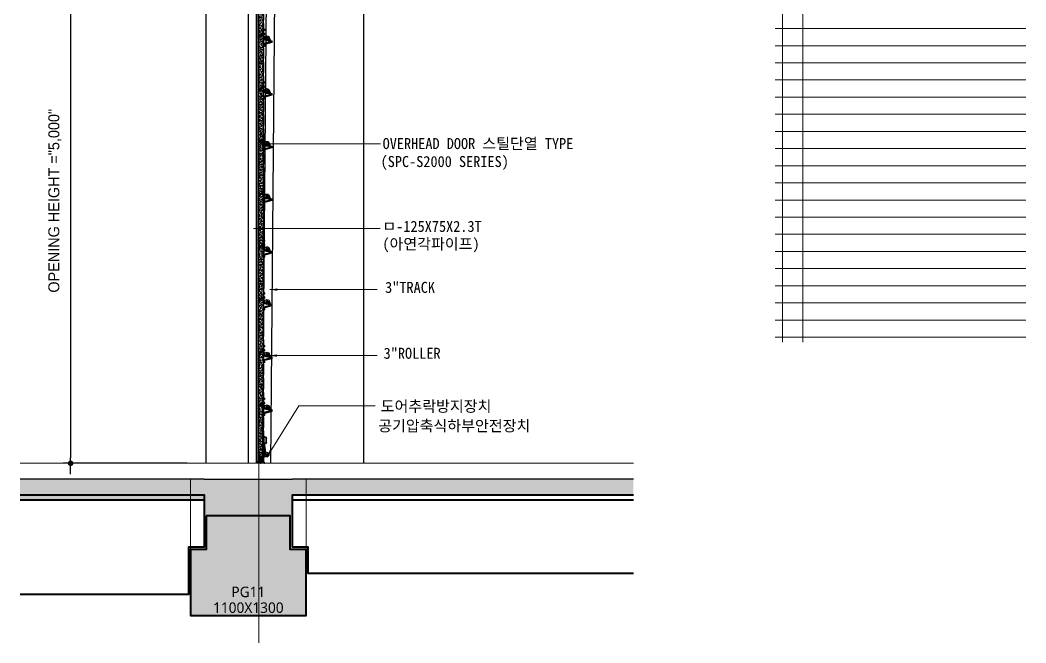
# Model space of a CAD drawing. Header units: millimetres. Extents: x 204328 to 274136, y -196910 to -178068.
# Drawn here: x 264492 to 274073, y -190538 to -184607 of the extents above; entities that cross this region are included whole.
import ezdxf
from ezdxf.enums import TextEntityAlignment as Align

# ---------------------------------------------------------------- set-up
doc = ezdxf.new("R2010")
doc.units = ezdxf.units.MM
doc.linetypes.add('CEN', pattern=[62, 60, -1, 0, -1])
doc.linetypes.add('HIDDEN', pattern=[0.375, 0.25, -0.125])
doc.layers.get('Defpoints').update_dxf_attribs({"color": 140})
for name, color, linetype, lineweight in [('A-AXIS-LINE', 1, 'CEN', 15), ('A-CONC-LIN1', 2, 'Continuous', 40), ('A-CONC-LIN2', 7, 'Continuous', 25), ('A-DIMS', 7, 'Continuous', 25), ('A-ELEV-LIN2', 7, 'Continuous', 25), ('A-MKXS-TEXT1', 3, 'Continuous', 25), ('A-XXXX-FIN2', 6, 'Continuous', 20)]:
    doc.layers.add(name, color=color, linetype=linetype, lineweight=lineweight)
for name, color, linetype in [('A-CONC-SOLD', 253, 'CEN'), ('OHD Frame', 2, 'Continuous'), ('OHD Panel', 5, 'Continuous'), ('OHD Track', 4, 'Continuous')]:
    doc.layers.add(name, color=color, linetype=linetype)
doc.layers.add('A-XXXX-NPLT', color=144, linetype='Continuous', lineweight=15, plot=False)
doc.styles.add('HY울릉도L', font='')
doc.styles.add('돋움', font='')
doc.styles.add('돋움체', font='')
doc.styles.add('맑은고딕', font='malgun.ttf')
doc.styles.get('HY울릉도L').set_extended_font_data('Dotum')
doc.styles.get('돋움').set_extended_font_data('Dotum')
doc.styles.get('돋움체').set_extended_font_data('DotumChe')
doc.dimstyles.new('CDIM', dxfattribs={"dimtxt": 3, "dimasz": 1.5, "dimexe": 2, "dimexo": 1, "dimgap": 1, "dimtad": 1, "dimdec": 0, "dimrnd": 0.5, "dimzin": 0, "dimdsep": 32, "dimlunit": 6, "dimtxsty": 'HY울릉도L', "dimblk1": '_CIDOT', "dimblk2": '_CIDOT', "dimsah": 1, "dimcen": 5.5, "dimclrd": 2, "dimclre": 2, "dimclrt": 7, "dimadec": 0, "dimazin": 0, "dimtfac": 1, "dimtdec": 0, "dimtix": 1, "dimtmove": 2, "dimatfit": 1, "dimldrblk": '_CIDOT', "dimfxl": 1, "dimtolj": 1, "dimtzin": 0, "dimlwd": -1, "dimarcsym": 0})
doc.dimstyles.new('ISO-25', dxfattribs={"dimtxt": 2.5, "dimasz": 2.5, "dimexe": 1.25, "dimexo": 0.625, "dimtad": 1, "dimdsep": 46, "dimtxsty": 'Standard', "dimcen": 2.5, "dimadec": 0, "dimazin": 0, "dimtfac": 1, "dimtmove": 0, "dimatfit": 3, "dimfxl": 1, "dimarcsym": 0})

# ---------------------------------------------------------------- blocks, each defined once
blk = doc.blocks.new('PG11')
at = {"layer": 'A-CONC-SOLD'}
h = blk.add_hatch(color=256, dxfattribs=at)
h.dxf.hatch_style = 1
h.paths.add_polyline_path([(-420, 0), (420, 0), (420, -350), (-420, -350)])
h = blk.add_hatch(color=256, dxfattribs=at)
h.dxf.hatch_style = 1
h.paths.add_polyline_path([(-400, -350), (-400, -670), (-550, -670), (-550, -1300), (550, -1300), (550, -670), (400, -670), (400, -350)])
at = {"layer": 'A-CONC-LIN1', "ltscale": 2}
blk.add_lwpolyline([(-400, -350), (-400, -670), (-550, -670), (-550, -1300), (550, -1300), (550, -670), (400, -670), (400, -350)], close=True, dxfattribs=at)
at = {"layer": 'A-CONC-LIN2'}
blk.add_line((-420, 0), (420, 0), dxfattribs=at)
at = {"layer": 'A-XXXX-NPLT'}
blk.add_lwpolyline([(550, -1300), (-550, -1300), (-550, 0), (550, 0)], close=True, dxfattribs=at)
at = {"layer": 'A-XXXX-NPLT', "style": '맑은고딕'}
for s, p in [('PG11', (0, -1075)), ('1100X1300', (0, -1225))]:
    blk.add_text(s, height=100, dxfattribs=at).set_placement(p, align=Align.MIDDLE)
blk = doc.blocks.new('A$C1B0F701D')
at = {"layer": 'OHD Panel'}
for p, q in [((0, 457.1), (0, 499.5)), ((0.5, 457.1), (0.5, 499.5)), ((2.5, 502), (9.5, 502)), ((9.5, 502), (2.5, 502)), ((2.5, 501.5), (9.5, 501.5)), ((11.5, 499.5), (11.5, 497)), ((11.5, 496), (11.5, 499.5)), ((12, 499.5), (12, 497)), ((12, 496), (12, 499.5)), ((16.5, 495), (13, 495)), ((13, 494.5), (16.5, 494.5)), ((0, 330.1), (0, 425.9)), ((1.8, 452.9), (0.3, 456)), ((0.3, 427), (1.8, 430.1)), ((0.5, 330.1), (0.5, 425.9)), ((2.2, 453.1), (0.7, 456.2)), ((0.7, 426.8), (2.2, 429.9)), ((2, 431), (2, 452)), ((2.5, 431), (2.5, 452)), ((0, 298.9), (0, 203.1)), ((1.8, 325.9), (0.3, 329)), ((0.3, 300), (1.8, 303.1)), ((0.5, 203.1), (0.5, 298.9)), ((2.2, 326.1), (0.7, 329.2)), ((0.7, 299.8), (2.2, 302.9)), ((2, 304), (2, 325)), ((2.5, 304), (2.5, 325)), ((1.8, 198.9), (0.3, 202)), ((2.2, 199.1), (0.7, 202.2)), ((2, 177), (2, 198)), ((2.5, 177), (2.5, 198)), ((0, 171.9), (0, 76.1)), ((0.3, 173), (1.8, 176.1)), ((0.5, 76.1), (0.5, 171.9)), ((0.7, 172.8), (2.2, 175.9)), ((0, 2.5), (0, 44.9)), ((1.8, 71.9), (0.3, 75)), ((0.3, 46), (1.8, 49.1)), ((0.5, 2.5), (0.5, 44.9)), ((2.2, 72.1), (0.7, 75.2)), ((0.7, 45.8), (2.2, 48.9)), ((2, 50), (2, 71)), ((2.5, 50), (2.5, 71)), ((9.5, 0.5), (2.5, 0.5)), ((11.5, 6), (11.5, 2.5)), ((12, 6), (12, 2.5)), ((13, 7.5), (16.5, 7.5)), ((16.5, 7), (13, 7)), ((9.5, 0), (2.5, 0))]:
    blk.add_line(p, q, dxfattribs=at)
for centre, radius, start, end in [((2.5, 499.5), 2.5, 90, 180), ((2.5, 499.5), 2, 90, 180), ((9.5, 499.5), 2.5, 0, 90), ((9.5, 499.5), 2, 0, 90), ((13, 496), 1.5, 180, 270), ((13, 496), 1, 180, 270), ((2.5, 457.1), 2.5, 180, 206.56505), ((2.5, 425.9), 2.5, 153.43495, 180), ((2.5, 457.1), 2, 180, 206.56505), ((2.5, 425.9), 2, 153.43495, 180), ((0, 452), 2, 0, 26.56505), ((0, 431), 2, 333.43495, 0), ((0, 452), 2.5, 0, 26.56505), ((0, 431), 2.5, 333.43495, 0), ((2.5, 330.1), 2.5, 180, 206.56505), ((2.5, 298.9), 2.5, 153.43495, 180), ((2.5, 330.1), 2, 180, 206.56505), ((2.5, 298.9), 2, 153.43495, 180), ((0, 325), 2, 0, 26.56505), ((0, 304), 2, 333.43495, 0), ((0, 325), 2.5, 0, 26.56505), ((0, 304), 2.5, 333.43495, 0), ((2.5, 203.1), 2.5, 180, 206.56505), ((2.5, 203.1), 2, 180, 206.56505), ((0, 198), 2, 0, 26.56505), ((0, 198), 2.5, 0, 26.56505), ((2.5, 171.9), 2.5, 153.43495, 180), ((2.5, 171.9), 2, 153.43495, 180), ((0, 177), 2, 333.43495, 0), ((0, 177), 2.5, 333.43495, 0), ((2.5, 76.1), 2.5, 180, 206.56505), ((2.5, 44.9), 2.5, 153.43495, 180), ((2.5, 2.5), 2.5, 180, 270), ((2.5, 76.1), 2, 180, 206.56505), ((2.5, 44.9), 2, 153.43495, 180), ((2.5, 2.5), 2, 180, 270), ((0, 71), 2, 0, 26.56505), ((0, 50), 2, 333.43495, 0), ((0, 71), 2.5, 0, 26.56505), ((0, 50), 2.5, 333.43495, 0), ((9.5, 2.5), 2.5, 270, 0), ((9.5, 2.5), 2, 270, 0), ((13, 6), 1.5, 90, 180), ((13, 6), 1, 90, 180)]:
    blk.add_arc(centre, radius, start, end, dxfattribs=at)
blk = doc.blocks.new('A$C2BEC2C56')
at = {"layer": 'OHD Panel'}
h = blk.add_hatch(color=256, dxfattribs=at)
h.dxf.hatch_style = 1
h.paths.add_polyline_path([(28, 518.5), (27, 518.5), (27, 478.5), (28, 478.5)])
h = blk.add_hatch(color=256, dxfattribs=at)
h.dxf.hatch_style = 1
h.paths.add_polyline_path([(28, 61.5), (27, 61.5), (27, 21.5), (28, 21.5)])
edge = h.paths.add_edge_path()
edge.add_arc((27.5, 21.5), 0.5, 270, 360)
for p, q in [((0, 495), (3.5, 495)), ((0, 494.5), (3.5, 494.5)), ((4.5, 496), (4.5, 500.5)), ((5, 496), (5, 500.5)), ((6, 502), (12.5, 502)), ((6, 501.5), (12.5, 501.5)), ((13.5, 502.9), (15.2, 518.8)), ((14, 502.8), (15.6, 518.7)), ((17.6, 521), (26, 521)), ((17.6, 520.5), (26, 520.5)), ((27, 518.5), (27, 478.5)), ((28, 518.5), (27, 518.5)), ((28, 518.5), (28, 419.6)), ((28, 478.5), (28, 518.5)), ((28.5, 518.5), (28.5, 419.6)), ((26, 414.5), (26, 393.5)), ((27.8, 418.7), (26.3, 415.6)), ((26.3, 392.4), (27.8, 389.3)), ((26.5, 414.5), (26.5, 393.5)), ((28.2, 418.5), (26.7, 415.4)), ((26.7, 392.6), (28.2, 389.5)), ((27, 478.5), (28, 478.5)), ((28, 388.4), (28, 285.6)), ((28.5, 388.4), (28.5, 285.6)), ((26, 280.5), (26, 259.5)), ((27.8, 284.7), (26.3, 281.6)), ((26.3, 258.4), (27.8, 255.3)), ((26.5, 280.5), (26.5, 259.5)), ((28.2, 284.5), (26.7, 281.4)), ((26.7, 258.6), (28.2, 255.5)), ((28, 254.4), (28, 151.6)), ((28.5, 254.4), (28.5, 151.6)), ((26, 146.5), (26, 125.5)), ((27.8, 150.7), (26.3, 147.6)), ((26.3, 124.4), (27.8, 121.3)), ((26.5, 146.5), (26.5, 125.5)), ((28.2, 150.5), (26.7, 147.4)), ((26.7, 124.6), (28.2, 121.5)), ((28, 120.4), (28, 21.5)), ((28.5, 120.4), (28.5, 21.5)), ((3.5, 7.5), (0, 7.5)), ((3.5, 7), (0, 7)), ((4.5, 2.5), (4.5, 6)), ((5, 2.5), (5, 6)), ((9.3, 0.5), (7, 0.5)), ((9.3, 0), (7, 0)), ((12.9, 17.3), (11.3, 2.3)), ((13.4, 17.2), (11.8, 2.2)), ((26, 19.5), (15.4, 19.5)), ((26, 19), (15.4, 19)), ((27, 61.5), (27, 21.5)), ((28, 61.5), (27, 61.5)), ((27, 21.5), (28, 21.5)), ((28, 21.5), (28, 61.5))]:
    blk.add_line(p, q, dxfattribs=at)
for centre, radius, start, end in [((3.5, 496), 1, 270, 0), ((3.5, 496), 1.5, 270, 0), ((6, 500.5), 1.5, 90, 180), ((6, 500.5), 1, 90, 180), ((12.5, 503), 1, 270, 353.99099), ((12.5, 503), 1.5, 270, 353.99099), ((17.6, 518.5), 2.5, 90, 173.99099), ((17.6, 518.5), 2, 90, 173.99099), ((26, 518.5), 2.5, 0, 90), ((26, 518.5), 2, 0, 90), ((28.5, 414.5), 2.5, 153.43495, 180), ((28.5, 393.5), 2.5, 180, 206.56505), ((28.5, 414.5), 2, 153.43495, 180), ((28.5, 393.5), 2, 180, 206.56505), ((26, 419.6), 2, 333.43495, 0), ((26, 388.4), 2, 0, 26.56505), ((26, 419.6), 2.5, 333.43495, 0), ((26, 388.4), 2.5, 0, 26.56505), ((28.5, 280.5), 2.5, 153.43495, 180), ((28.5, 259.5), 2.5, 180, 206.56505), ((28.5, 280.5), 2, 153.43495, 180), ((28.5, 259.5), 2, 180, 206.56505), ((26, 285.6), 2, 333.43495, 0), ((26, 254.4), 2, 0, 26.56505), ((26, 285.6), 2.5, 333.43495, 0), ((26, 254.4), 2.5, 0, 26.56505), ((28.5, 146.5), 2.5, 153.43495, 180), ((28.5, 125.5), 2.5, 180, 206.56505), ((28.5, 146.5), 2, 153.43495, 180), ((28.5, 125.5), 2, 180, 206.56505), ((26, 151.6), 2, 333.43495, 0), ((26, 120.4), 2, 0, 26.56505), ((26, 151.6), 2.5, 333.43495, 0), ((26, 120.4), 2.5, 0, 26.56505), ((3.5, 6), 1.5, 0, 90), ((3.5, 6), 1, 0, 90), ((7, 2.5), 2.5, 180, 270), ((7, 2.5), 2, 180, 270), ((9.3, 2.5), 2, 270, 353.99099), ((9.3, 2.5), 2.5, 270, 353.99099), ((15.4, 17), 2.5, 90, 173.99099), ((15.4, 17), 2, 90, 173.99099), ((26, 21.5), 2.5, 270, 0), ((26, 21.5), 2, 270, 0)]:
    blk.add_arc(centre, radius, start, end, dxfattribs=at)
blk = doc.blocks.new('판넬')
h = blk.add_hatch()
h.set_pattern_fill('AR-SAND', color=253, scale=10)
h.set_pattern_definition([(37.5, (2363798.083, -60900.762), (-0.629934, 19.268238), [0, -15.2, 0, -17, 0, -16.25]), (7.5, (2363798.083, -60900.762), (17.697767, 28.22146), [0, -8.2, 0, -13.7, 0, -5.25]), (327.5, (2363785.783, -60900.762), (31.141419, 0.05659), [0, -5, 0, -18, 0, -23.5]), (317.5, (2363785.783, -60900.762), (30.061266, 8.776756), [0, -2.5, 0, -11.8, 0, -13.5])])
edge = h.paths.add_edge_path()
edge.add_line((2376458.6, -61510.6), (2376458.6, -61510.1))
edge.add_line((2376458.6, -61510.1), (2376462.1, -61510.1))
edge.add_arc((2376462.1, -61511.6), 1.5, 0, 90, ccw=False)
edge.add_line((2376463.6, -61511.6), (2376463.6, -61515.1))
edge.add_arc((2376465.6, -61515.1), 2, 180, 270)
edge.add_line((2376465.6, -61517.1), (2376467.9, -61517.1))
edge.add_arc((2376467.9, -61515.1), 2, 270, 353.99099)
edge.add_line((2376469.9, -61515.4), (2376471.5, -61500.4))
edge.add_arc((2376474, -61500.6), 2.5, 90, 173.99099, ccw=False)
edge.add_line((2376474, -61498.1), (2376484.6, -61498.1))
edge.add_arc((2376484.6, -61496.1), 2, 270, 360)
edge.add_line((2376486.6, -61496.1), (2376486.6, -61397.2))
edge.add_arc((2376484.6, -61397.2), 2, 0, 26.56505)
edge.add_line((2376486.4, -61396.3), (2376484.8, -61393.3))
edge.add_arc((2376487.1, -61392.2), 2.5, 180, 206.56505, ccw=False)
edge.add_line((2376484.6, -61392.2), (2376484.6, -61371.1))
edge.add_arc((2376487.1, -61371.1), 2.5, 153.43495, 180, ccw=False)
edge.add_line((2376484.8, -61370), (2376486.4, -61367))
edge.add_arc((2376484.6, -61366.1), 2, 333.43495, 360)
edge.add_line((2376486.6, -61366.1), (2376486.6, -61263.2))
edge.add_arc((2376484.6, -61263.2), 2, 0, 26.56505)
edge.add_line((2376486.4, -61262.3), (2376484.8, -61259.3))
edge.add_arc((2376487.1, -61258.2), 2.5, 180, 206.56505, ccw=False)
edge.add_line((2376484.6, -61258.2), (2376484.6, -61237.1))
edge.add_arc((2376487.1, -61237.1), 2.5, 153.43495, 180, ccw=False)
edge.add_line((2376484.8, -61236), (2376486.4, -61233))
edge.add_arc((2376484.6, -61232.1), 2, 333.43495, 360)
edge.add_line((2376486.6, -61232.1), (2376486.6, -61129.2))
edge.add_arc((2376484.6, -61129.2), 2, 0, 26.56505)
edge.add_line((2376486.4, -61128.3), (2376484.8, -61125.3))
edge.add_arc((2376487.1, -61124.2), 2.5, 180, 206.56505, ccw=False)
edge.add_line((2376484.6, -61124.2), (2376484.6, -61103.1))
edge.add_arc((2376487.1, -61103.1), 2.5, 153.43495, 180, ccw=False)
edge.add_line((2376484.8, -61102), (2376486.4, -61099))
edge.add_arc((2376484.6, -61098.1), 2, 333.43495, 360)
edge.add_line((2376486.6, -61098.1), (2376486.6, -60999.1))
edge.add_arc((2376484.6, -60999.1), 2, 0, 90)
edge.add_line((2376484.6, -60997.1), (2376476.2, -60997.1))
edge.add_arc((2376476.2, -60999.1), 2, 90, 173.99099)
edge.add_line((2376474.2, -60998.9), (2376472.6, -61014.8))
edge.add_arc((2376471.1, -61014.6), 1.5, 270, 353.99099, ccw=False)
edge.add_line((2376471.1, -61016.1), (2376464.6, -61016.1))
edge.add_arc((2376464.6, -61017.1), 1, 90, 180)
edge.add_line((2376463.6, -61017.1), (2376463.6, -61021.6))
edge.add_arc((2376462.1, -61021.6), 1.5, -90, 0, ccw=False)
edge.add_line((2376462.1, -61023.1), (2376458.6, -61023.1))
edge.add_line((2376458.6, -61023.1), (2376458.6, -61022.6))
edge.add_line((2376458.6, -61022.6), (2376453.6, -61022.6))
edge.add_line((2376453.6, -61022.6), (2376453.6, -61023.1))
edge.add_line((2376453.6, -61023.1), (2376450.1, -61023.1))
edge.add_arc((2376450.1, -61021.6), 1.5, 180, 270, ccw=False)
edge.add_line((2376448.6, -61021.6), (2376448.6, -61018.1))
edge.add_arc((2376446.6, -61018.1), 2, 0, 90)
edge.add_line((2376446.6, -61016.1), (2376439.6, -61016.1))
edge.add_arc((2376439.6, -61018.1), 2, 90, 180)
edge.add_line((2376437.6, -61018.1), (2376437.6, -61060.6))
edge.add_arc((2376439.6, -61060.6), 2, 180, 206.56505)
edge.add_line((2376437.8, -61061.5), (2376439.3, -61064.5))
edge.add_arc((2376437.1, -61065.6), 2.5, 0, 26.56505, ccw=False)
edge.add_line((2376439.6, -61065.6), (2376439.6, -61086.7))
edge.add_arc((2376437.1, -61086.7), 2.5, -26.56505, 0, ccw=False)
edge.add_line((2376439.3, -61087.8), (2376437.8, -61090.8))
edge.add_arc((2376439.6, -61091.7), 2, 153.43495, 180)
edge.add_line((2376437.6, -61091.7), (2376437.6, -61187.6))
edge.add_arc((2376439.6, -61187.6), 2, 180, 206.56505)
edge.add_line((2376437.8, -61188.5), (2376439.3, -61191.5))
edge.add_arc((2376437.1, -61192.6), 2.5, 0, 26.56505, ccw=False)
edge.add_line((2376439.6, -61192.6), (2376439.6, -61213.7))
edge.add_arc((2376437.1, -61213.7), 2.5, -26.56505, 0, ccw=False)
edge.add_line((2376439.3, -61214.8), (2376437.8, -61217.8))
edge.add_arc((2376439.6, -61218.7), 2, 153.43495, 180)
edge.add_line((2376437.6, -61218.7), (2376437.6, -61314.6))
edge.add_arc((2376439.6, -61314.6), 2, 180, 206.56505)
edge.add_line((2376437.8, -61315.5), (2376439.3, -61318.5))
edge.add_arc((2376437.1, -61319.6), 2.5, 0, 26.56505, ccw=False)
edge.add_line((2376439.6, -61319.6), (2376439.6, -61340.7))
edge.add_arc((2376437.1, -61340.7), 2.5, -26.56505, 0, ccw=False)
edge.add_line((2376439.3, -61341.8), (2376437.8, -61344.8))
edge.add_arc((2376439.6, -61345.7), 2, 153.43495, 180)
edge.add_line((2376437.6, -61345.7), (2376437.6, -61441.6))
edge.add_arc((2376439.6, -61441.6), 2, 180, 206.56505)
edge.add_line((2376437.8, -61442.5), (2376439.3, -61445.5))
edge.add_arc((2376437.1, -61446.6), 2.5, 0, 26.56505, ccw=False)
edge.add_line((2376439.6, -61446.6), (2376439.6, -61467.7))
edge.add_arc((2376437.1, -61467.7), 2.5, -26.56505, 0, ccw=False)
edge.add_line((2376439.3, -61468.8), (2376437.8, -61471.8))
edge.add_arc((2376439.6, -61472.7), 2, 153.43495, 180)
edge.add_line((2376437.6, -61472.7), (2376437.6, -61515.1))
edge.add_arc((2376439.6, -61515.1), 2, 180, 270)
edge.add_line((2376439.6, -61517.1), (2376446.6, -61517.1))
edge.add_arc((2376446.6, -61515.1), 2, 270, 360)
edge.add_line((2376448.6, -61515.1), (2376448.6, -61511.6))
edge.add_arc((2376450.1, -61511.6), 1.5, 90, 180, ccw=False)
edge.add_line((2376450.1, -61510.1), (2376453.6, -61510.1))
edge.add_line((2376453.6, -61510.1), (2376453.6, -61510.6))
edge.add_line((2376453.6, -61510.6), (2376458.6, -61510.6))
edge = h.paths.add_edge_path(flags=17)
edge.add_line((2376448.6, -61018.1), (2376448.6, -61020.6))
h = blk.add_hatch(color=8)
h.dxf.hatch_style = 1
h.paths.add_polyline_path([(2376463.1, -61021.6), (2376463.1, -61015.6, 0.137451), (2376449.1, -61015.6), (2376449.1, -61021.6, 0.414214), (2376450.1, -61022.6), (2376462.1, -61022.6, 0.414214)])
h.paths.add_polyline_path([(2376456.5, -61021.1), (2376456.5, -61019.1), (2376461.5, -61019.1), (2376461.5, -61021.1)], flags=16)
h.paths.add_polyline_path([(2376455.5, -61021.1), (2376450.5, -61021.1), (2376450.5, -61019.1), (2376455.5, -61019.1)], flags=16)
h.paths.add_polyline_path([(2376450.5, -61018.1), (2376450.5, -61016.8, -0.053895), (2376456.1, -61016.1, -0.052042), (2376461.5, -61016.8), (2376461.5, -61018.1)], flags=16)
h = blk.add_hatch(color=8)
h.dxf.hatch_style = 1
h.paths.add_polyline_path([(2376463.1, -61517.7), (2376463.1, -61511.6, 0.414214), (2376462.1, -61510.6), (2376450.1, -61510.6, 0.414214), (2376449.1, -61511.6), (2376449.1, -61517.7, 0.137451)])
h.paths.add_polyline_path([(2376456.1, -61517.1, -0.053895), (2376450.5, -61516.5), (2376450.5, -61515.1), (2376461.5, -61515.1), (2376461.5, -61516.5, -0.052042)], flags=16)
h.paths.add_polyline_path([(2376456.5, -61514.1), (2376456.5, -61512.1), (2376461.5, -61512.1), (2376461.5, -61514.1)], flags=16)
h.paths.add_polyline_path([(2376455.5, -61514.1), (2376450.5, -61514.1), (2376450.5, -61512.1), (2376455.5, -61512.1)], flags=16)
for p, q in [((2376449.1, -61021.6), (2376449.1, -61015.6)), ((2376462.1, -61022.6), (2376450.1, -61022.6)), ((2376450.5, -61018.1), (2376450.5, -61016.8)), ((2376461.5, -61018.1), (2376450.5, -61018.1)), ((2376455.5, -61019.1), (2376450.5, -61019.1)), ((2376450.5, -61021.1), (2376450.5, -61019.1)), ((2376455.5, -61021.1), (2376450.5, -61021.1)), ((2376455.5, -61019.1), (2376455.5, -61021.1)), ((2376461.5, -61019.1), (2376456.5, -61019.1)), ((2376456.5, -61019.1), (2376456.5, -61021.1)), ((2376461.5, -61021.1), (2376456.5, -61021.1)), ((2376461.5, -61016.8), (2376461.5, -61018.1)), ((2376461.5, -61019.1), (2376461.5, -61021.1)), ((2376449.1, -61511.6), (2376449.1, -61517.7)), ((2376462.1, -61510.6), (2376450.1, -61510.6)), ((2376455.5, -61512.1), (2376450.5, -61512.1)), ((2376450.5, -61512.1), (2376450.5, -61514.1)), ((2376455.5, -61514.1), (2376450.5, -61514.1)), ((2376450.5, -61515.1), (2376450.5, -61516.5)), ((2376461.5, -61515.1), (2376450.5, -61515.1)), ((2376455.5, -61514.1), (2376455.5, -61512.1)), ((2376461.5, -61512.1), (2376456.5, -61512.1)), ((2376456.5, -61514.1), (2376456.5, -61512.1)), ((2376461.5, -61514.1), (2376456.5, -61514.1)), ((2376461.5, -61514.1), (2376461.5, -61512.1)), ((2376461.5, -61516.5), (2376461.5, -61515.1))]:
    blk.add_line(p, q)
at = {"color": 4}
for p, q in [((2376449.1, -61018.1), (2376449.1, -61018.6)), ((2376449.1, -61515.1), (2376449.1, -61514.6))]:
    blk.add_line(p, q, dxfattribs=at)
at = {"color": 0}
for p, q in [((2376463.1, -61021.6), (2376463.1, -61015.6)), ((2376463.1, -61511.6), (2376463.1, -61517.7))]:
    blk.add_line(p, q, dxfattribs=at)
for centre, radius, start, end in [((2376456.1, -61040.6), 25.9, 74.34732, 105.65268), ((2376450.1, -61021.6), 1, 180, 270), ((2376456.4, -61042.4), 26.2, 90.77945, 103.11937), ((2376455.7, -61042.4), 26.2, 77.31038, 89.22667), ((2376462.1, -61021.6), 1, 270, 0), ((2376450.1, -61511.6), 1, 90, 180), ((2376456.1, -61492.7), 25.9, 254.34732, 285.65268), ((2376456.4, -61490.9), 26.2, 256.88063, 269.22055), ((2376455.7, -61490.9), 26.2, 270.77333, 282.68962), ((2376462.1, -61511.6), 1, 0, 90)]:
    blk.add_arc(centre, radius, start, end)
at = {"color": 6}
for name, p in [('A$C1B0F701D', (2376437.1, -61517.6)), ('A$C2BEC2C56', (2376458.6, -61517.6))]:
    blk.add_blockref(name, p, dxfattribs=at)
blk = doc.blocks.new('사이드힌지 단면01')
for p, q in [((0, 175), (0, 79.5)), ((0, 175), (2, 175)), ((2, 175), (2, 127.2)), ((2, 171.5), (2, 170.5)), ((3.2, 171.5), (2, 171.5)), ((2, 154.5), (2, 153.5)), ((2.5, 153.5), (2, 153.5)), ((2, 122.5), (2, 81)), ((2, 100), (2, 99)), ((3.2, 100), (2, 100)), ((3.2, 153.5), (2.2, 153.5)), ((10, 169.5), (4, 169.5)), ((4, 169.5), (4, 155.5)), ((10, 162.5), (4, 162.5)), ((10, 155.5), (4, 155.5)), ((10, 98), (4, 98)), ((4, 98), (4, 84)), ((11, 168.5), (11, 156.5)), ((11, 97), (11, 85)), ((0, 79.5), (3, 78.6)), ((0, 22.5), (3, 23.4)), ((0, 22.5), (0, 0)), ((0, 0), (2, 0)), ((2, 83), (2, 82)), ((2.5, 82), (2, 82)), ((2, 81), (80, 59.5)), ((80, 42.5), (2, 21)), ((2, 21), (2, 0)), ((2, 19.5), (2, 18.5)), ((3.2, 19.5), (2, 19.5)), ((2.2, 3.5), (2, 2.5)), ((2.2, 3.5), (2, 2.5)), ((2, 2.5), (2, 1.5)), ((2.5, 1.5), (2, 1.5)), ((3.2, 82), (2.2, 82)), ((3.2, 1.5), (2.2, 1.5)), ((4.3, 71), (3, 78.6)), ((4.3, 31), (3, 23.4)), ((10, 91), (4, 91)), ((10, 84), (4, 84)), ((10, 17.5), (4, 17.5)), ((4, 17.5), (4, 3.5)), ((10, 10.5), (4, 10.5)), ((10, 3.5), (4, 3.5)), ((4.3, 71), (71, 52.6)), ((71, 49.4), (4.3, 31)), ((11, 16.5), (11, 4.5)), ((29.3, 82.3), (28.2, 82.3)), ((28.2, 82.3), (28.2, 80.3)), ((29.3, 80.3), (28.2, 80.3)), ((32.3, 72.7), (41, 70.3)), ((33.1, 75.5), (65.9, 66.5)), ((38, 76.3), (41, 74.9)), ((38.8, 62.5), (41.8, 73.2)), ((38.8, 62.5), (62.9, 55.9)), ((40.1, 82.3), (41.2, 82.3)), ((40.1, 80.3), (41.2, 80.3)), ((41.4, 68.1), (40.9, 66.1)), ((40.9, 66.1), (57.2, 61.6)), ((41.2, 82.3), (41.2, 80.3)), ((41.4, 68.1), (57.8, 63.6)), ((43.1, 74.1), (42.8, 72.9)), ((42.8, 72.9), (43.7, 72.6)), ((43.8, 72.8), (43.7, 72.6)), ((43.8, 72.8), (44.7, 72.3)), ((44.7, 72.6), (44.7, 72.3)), ((44.7, 72.6), (45.6, 72.1)), ((44.7, 72.6), (45.6, 72.1)), ((46.8, 80.1), (45.2, 74.3)), ((45.2, 74.3), (58.7, 70.6)), ((48, 80.8), (59.6, 77.6)), ((49.6, 80.3), (49.9, 80.5)), ((49.7, 81.1), (50.1, 81.3)), ((58.2, 78.2), (49.7, 81.1)), ((49.9, 80.6), (49.7, 81)), ((58.5, 79.1), (49.9, 81.9)), ((50.2, 81.5), (49.9, 81.9)), ((50, 82), (50.4, 82.2)), ((50.2, 82.9), (50.6, 83.1)), ((58.7, 80), (50.2, 82.8)), ((50.4, 82.3), (50.2, 82.7)), ((58.8, 80.9), (50.7, 83.1)), ((53.6, 78.2), (52, 72.4)), ((55.4, 69.7), (56.2, 69.2)), ((55.4, 69.7), (56.2, 69.2)), ((56.3, 69.4), (56.2, 69.2)), ((56.3, 69.4), (57.2, 68.9)), ((56.3, 69.4), (57.2, 68.9)), ((57.3, 69.1), (57.2, 68.9)), ((57.8, 63.6), (57.2, 61.6)), ((57.3, 69.1), (58.2, 68.6)), ((57.3, 69.1), (58.2, 68.6)), ((57.9, 78), (58.2, 78.2)), ((58, 78.8), (58.4, 79.1)), ((58.2, 78.3), (58, 78.7)), ((58.5, 79.2), (58.2, 79.6)), ((58.2, 68.9), (58.2, 68.6)), ((58.2, 68.9), (59.1, 68.4)), ((58.2, 68.9), (59.1, 68.4)), ((58.3, 79.7), (58.7, 79.9)), ((58.5, 80.6), (58.8, 80.7)), ((58.7, 80.1), (58.5, 80.5)), ((60.3, 76.3), (58.7, 70.6)), ((59.1, 68.4), (60.1, 68.1)), ((60.4, 69.3), (60.1, 68.2)), ((60.2, 68.6), (60.1, 68.2)), ((62.9, 55.9), (66.5, 69)), ((71, 52.6), (71, 49.4)), ((80, 59.5), (80, 42.5))]:
    blk.add_line(p, q)
at = {"color": 5, "linetype": 'HIDDEN'}
for p, q in [((0, 166), (2, 166)), ((0, 159), (2, 159)), ((0, 129), (2, 129)), ((0, 116), (2, 116)), ((2, 96), (0, 96)), ((2, 86), (0, 86)), ((0, 15), (2, 15)), ((0, 5), (2, 5)), ((3, 78.6), (78, 58)), ((78, 44), (3, 23.4)), ((14.2, 76.4), (12.4, 78.1)), ((14.2, 76.4), (75.6, 59.5)), ((54, 64.8), (45.4, 67.6)), ((45.7, 67.2), (45.4, 67.6)), ((45.5, 67.7), (45.9, 67.9)), ((45.5, 66.9), (45.6, 67)), ((45.7, 68.6), (46.1, 68.8)), ((54.2, 65.7), (45.7, 68.5)), ((45.9, 68), (45.7, 68.4)), ((45.9, 69.4), (46.3, 69.7)), ((54.5, 66.6), (45.9, 69.4)), ((46.1, 68.9), (45.9, 69.3)), ((54.7, 67.4), (46.1, 70.3)), ((46.2, 70.3), (46.6, 70.5)), ((46.4, 69.8), (46.2, 70.2)), ((46.4, 71.2), (46.8, 71.4)), ((54.9, 68.3), (46.4, 71.1)), ((46.6, 70.7), (46.4, 71.1)), ((46.9, 71.5), (46.7, 71.8)), ((55.2, 69.2), (50.3, 70.8)), ((53.7, 65.4), (54.2, 65.6)), ((54, 64.9), (53.7, 65.4)), ((53.8, 64.7), (53.9, 64.8)), ((54, 66.3), (54.4, 66.5)), ((54.2, 65.8), (54, 66.2)), ((54.5, 66.6), (54.2, 67)), ((54.3, 67.2), (54.7, 67.4)), ((54.5, 68), (54.9, 68.3)), ((54.7, 67.5), (54.5, 67.9)), ((54.7, 68.9), (55.1, 69.1)), ((54.9, 68.4), (54.7, 68.8)), ((55.2, 69.3), (55, 69.5)), ((75.6, 59.5), (78, 60.1)), ((78, 58), (78, 44))]:
    blk.add_line(p, q, dxfattribs=at)
at = {"color": 0}
for p, q in [((45.7, 72.3), (45.6, 72.1)), ((45.7, 72.3), (46.6, 71.8)), ((45.7, 72.3), (46.6, 71.8)), ((46.7, 72.1), (46.6, 71.8)), ((46.7, 72.1), (47.6, 71.6)), ((46.7, 72.1), (47.6, 71.6)), ((47.6, 71.8), (47.6, 71.6)), ((47.6, 71.8), (48.5, 71.3)), ((47.6, 71.8), (48.5, 71.3)), ((48.6, 71.5), (48.5, 71.3)), ((48.6, 71.5), (49.5, 71)), ((48.6, 71.5), (49.5, 71)), ((49.6, 71.3), (49.5, 71)), ((49.6, 71.3), (50.5, 70.8)), ((49.6, 71.3), (50.5, 70.8)), ((50.5, 71), (50.5, 70.8)), ((50.5, 71), (51.4, 70.5)), ((50.5, 71), (51.4, 70.5)), ((51.5, 70.7), (51.4, 70.5)), ((51.5, 70.7), (52.4, 70.2)), ((51.5, 70.7), (52.4, 70.2)), ((52.5, 70.5), (52.4, 70.2)), ((52.5, 70.5), (53.4, 70)), ((52.5, 70.5), (53.4, 70)), ((53.4, 70.2), (53.4, 70)), ((53.4, 70.2), (54.3, 69.7)), ((53.4, 70.2), (54.3, 69.7)), ((54.4, 69.9), (54.3, 69.7)), ((54.4, 69.9), (55.3, 69.4)), ((54.4, 69.9), (55.3, 69.4)), ((55.4, 69.7), (55.3, 69.4))]:
    blk.add_line(p, q, dxfattribs=at)
for centre, radius in [((6.5, 122.5), 4.5), ((34.7, 81.3), 23.2), ((34.7, 81.3), 5.5)]:
    blk.add_circle(centre, radius)
for centre, radius, start, end in [((6.5, 122.5), 6.5, 226.18694, 180), ((-8, 166), 12.5, 343.7398, 26.10388), ((-8, 159), 12.5, 333.89612, 16.2602), ((-8, 94.5), 12.5, 343.7398, 26.10388), ((10, 168.5), 1, 0, 90), ((10, 163.5), 1, 270, 0), ((10, 161.5), 1, 0, 90), ((10, 156.5), 1, 270, 0), ((10, 97), 1, 0, 90), ((-8, 87.5), 12.5, 333.89612, 16.2602), ((-8, 14), 12.5, 343.7398, 26.10388), ((-8, 7), 12.5, 333.89612, 16.2602), ((10, 92), 1, 270, 0), ((10, 90), 1, 0, 90), ((10, 85), 1, 270, 0), ((10, 16.5), 1, 0, 90), ((10, 11.5), 1, 270, 0), ((10, 9.5), 1, 0, 90), ((10, 4.5), 1, 270, 0), ((34.7, 81.3), 9, 314.58961, 254.58961), ((34.7, 81.3), 6, 303.72373, 254.58961), ((53.6, 80.3), 19.1, 228.10857, 281.07065), ((45.4, 61.8), 12.5, 58.3294, 100.69349), ((47.8, 79.8), 1, 74.58961, 164.58961), ((49.8, 81), 0.0908, 119.58961, 209.58961), ((50, 81.9), 0.0908, 119.58961, 209.58961), ((49.8, 80.6), 0.0908, 299.58961, 29.58961), ((50.1, 81.4), 0.0908, 299.58961, 29.58961), ((50.2, 82.8), 0.0908, 119.58961, 209.58961), ((50.3, 82.3), 0.0908, 299.58961, 29.58961), ((50.7, 83), 0.0908, 74.58961, 119.58961), ((52.1, 59.9), 12.5, 48.48573, 90.84981), ((52.6, 78.5), 1, 344.58961, 74.58961), ((54.5, 77.9), 1, 74.58961, 164.58961), ((58.1, 78.7), 0.0908, 119.58961, 209.58961), ((58.3, 79.6), 0.0908, 119.58961, 209.58961), ((58.1, 78.3), 0.0908, 299.58961, 29.58961), ((58.4, 79.1), 0.0908, 299.58961, 29.58961), ((58.6, 80.5), 0.0908, 119.58961, 209.58961), ((58.6, 80), 0.0908, 299.58961, 29.58961), ((58.8, 80.8), 0.0908, 299.58961, 74.58961), ((60.9, 79.5), 11.2, 260.99267, 297.97381), ((59.3, 76.6), 1, 344.58961, 74.58961), ((66.1, 69.1), 0.478, 341.85565, 77.32357)]:
    blk.add_arc(centre, radius, start, end)
at = {"color": 5, "linetype": 'HIDDEN'}
for centre, start, end in [((45.5, 67.6), 119.58961, 209.58961), ((45.6, 67.1), 299.58961, 29.58961), ((45.7, 68.5), 119.58961, 209.58961), ((46, 69.4), 119.58961, 209.58961), ((45.8, 68), 299.58961, 29.58961), ((46.2, 70.2), 119.58961, 209.58961), ((46.1, 68.9), 299.58961, 29.58961), ((46.3, 69.7), 299.58961, 29.58961), ((46.5, 71.1), 119.58961, 209.58961), ((46.5, 70.6), 299.58961, 29.58961), ((46.8, 71.5), 299.58961, 29.58961), ((53.9, 64.8), 299.58961, 29.58961), ((54.1, 66.2), 119.58961, 209.58961), ((54.3, 67.1), 119.58961, 209.58961), ((54.1, 65.7), 299.58961, 29.58961), ((54.4, 66.6), 299.58961, 29.58961), ((54.5, 67.9), 119.58961, 209.58961), ((54.8, 68.8), 119.58961, 209.58961), ((54.6, 67.5), 299.58961, 29.58961), ((54.9, 68.3), 299.58961, 29.58961), ((55.1, 69.2), 299.58961, 29.58961)]:
    blk.add_arc(centre, 0.0908, start, end, dxfattribs=at)
blk = doc.blocks.new('OHD1')
h = blk.add_hatch()
h.set_pattern_fill('ANSI31', color=8, scale=5.005745, style=0)
h.set_pattern_definition([(45, (-1482.42606, -183770.26213), (-0.4424495407, 0.4424495407), [])])
h.paths.add_polyline_path([(224413.9, -130337.6), (224391.2, -130337.6), (224391.2, -130334.3), (224398.9, -130334.3), (224398.9, -130332.6), (224376.7, -130332.6), (224376.7, -130334.3), (224384.4, -130334.3), (224384.4, -130337.6), (224361.7, -130337.6), (224361.7, -130359, -0.136132), (224350.2, -130378.4, 0.691279), (224351.9, -130379.4, 0.130619), (224363.4, -130359), (224375.3, -130359, 1), (224400.3, -130359), (224412.2, -130359, 0.130619), (224423.7, -130379.4, 0.691279), (224425.4, -130378.4, -0.136132), (224413.9, -130359)])
h.paths.add_polyline_path([(224363.4, -130357.3), (224363.4, -130339.3), (224386.9, -130339.3), (224386.9, -130346.6, 0.355185), (224375.4, -130357.3)], flags=16)
h.paths.add_polyline_path([(224398.6, -130359, -1), (224377, -130359, -1)], flags=16)
h.paths.add_polyline_path([(224388.6, -130346.5), (224388.6, -130339.3), (224412.2, -130339.3), (224412.2, -130357.3), (224400.2, -130357.3, 0.356485)], flags=16)
h.paths.add_polyline_path([(224386.1, -130337.6), (224386.1, -130334.3), (224389.5, -130334.3), (224389.5, -130337.6)], flags=17)
h.paths.add_polyline_path([(224388.6, -130371.5, -0.033851), (224386.9, -130371.5), (224386.9, -130379, 1), (224388.6, -130379)])
at = {"color": 4, "linetype": 'Continuous'}
for p, q in [((224412.9, -130124.8), (224414, -130124.8)), ((224412.9, -130130.5), (224414, -130130.5)), ((224412.9, -130191.1), (224414, -130191.1)), ((224412.9, -130196.8), (224414, -130196.8)), ((224416.3, -130124.1), (224414, -130124.1)), ((224414, -130197.4), (224414, -130124.1)), ((224439.2, -130133.9), (224414, -130133.9)), ((224439.2, -130187.7), (224414, -130187.7)), ((224416.3, -130197.4), (224414, -130197.4)), ((224416.3, -130133.9), (224416.3, -130124.1)), ((224416.3, -130197.4), (224416.3, -130187.7)), ((224418, -130200.2), (224416.3, -130196.8)), ((224416.6, -130133.9), (224416.6, -130125.3)), ((224419.9, -130125.3), (224416.6, -130125.3)), ((224419.9, -130133.9), (224419.9, -130125.3)), ((224422.9, -130127.6), (224419.9, -130127.6)), ((224422.9, -130129.8), (224419.9, -130129.8)), ((224422.9, -130133.9), (224422.9, -130125.3)), ((224422.9, -130125.3), (224428, -130125.3)), ((224424.3, -130200.2), (224426, -130196.8)), ((224426, -130187.7), (224426, -130196.8)), ((224428, -130133.9), (224428, -130125.3)), ((224428.1, -130127.6), (224428, -130127.6)), ((224428.1, -130129.8), (224428, -130129.8)), ((224439.2, -130189.4), (224439.2, -130132.2)), ((224439.8, -130132.2), (224439.2, -130132.2)), ((224439.8, -130189.4), (224439.2, -130189.4)), ((224442.8, -130140.2), (224442.8, -130144.8)), ((224443.1, -130141.3), (224442.8, -130141.3)), ((224443.1, -130143.6), (224442.8, -130143.6)), ((224442.8, -130181.4), (224442.8, -130176.9)), ((224443.1, -130178.1), (224442.8, -130178.1)), ((224443.1, -130180.4), (224442.8, -130180.4)), ((224418, -130200.2), (224418, -130207.7)), ((224424.3, -130200.2), (224424.3, -130207.7))]:
    blk.add_line(p, q, dxfattribs=at)
for p, q in [((224412.9, -130166.9), (224414.9, -130166.9)), ((224412.8, -130281.4), (224426.8, -130281.4)), ((224361.7, -130337.6), (224384.4, -130337.6)), ((224361.7, -130337.6), (224361.7, -130359)), ((224363.4, -130339.3), (224386.9, -130339.3)), ((224363.4, -130339.3), (224363.4, -130357.3)), ((224375.4, -130357.3), (224363.4, -130357.3)), ((224375.3, -130359), (224363.4, -130359)), ((224376.7, -130332.6), (224398.9, -130332.6)), ((224376.7, -130332.6), (224376.7, -130334.3)), ((224376.7, -130334.3), (224384.4, -130334.3)), ((224384.4, -130337.6), (224384.4, -130334.3)), ((224386.1, -130337.6), (224386.1, -130334.3)), ((224386.1, -130334.3), (224389.5, -130334.3)), ((224386.1, -130337.6), (224389.5, -130337.6)), ((224386.9, -130346.6), (224386.9, -130339.3)), ((224386.9, -130379), (224386.9, -130371.5)), ((224388.6, -130346.5), (224388.6, -130339.3)), ((224388.6, -130339.3), (224412.2, -130339.3)), ((224388.6, -130379), (224388.6, -130371.5)), ((224389.5, -130337.6), (224389.5, -130334.3)), ((224391.2, -130337.6), (224391.2, -130334.3)), ((224391.2, -130334.3), (224398.9, -130334.3)), ((224391.2, -130337.6), (224413.9, -130337.6)), ((224398.9, -130332.6), (224398.9, -130334.3)), ((224400.2, -130357.3), (224412.2, -130357.3)), ((224400.3, -130359), (224412.2, -130359)), ((224412.2, -130339.3), (224412.2, -130357.3)), ((224413.9, -130337.6), (224413.9, -130359)), ((224414.4, -130311.4), (224426.8, -130311.4))]:
    blk.add_line(p, q)
at = {"color": 4}
for p, q in [((224361.4, -130296.5), (224361.4, -130326.2)), ((224361.5, -130326.4), (224361.4, -130326.2)), ((224361.5, -130326.4), (224361.4, -130326.7)), ((224361.4, -130326.7), (224361.4, -130336.9)), ((224361.4, -130336.9), (224363.4, -130336.9)), ((224362.9, -130295.7), (224362.9, -130325.5)), ((224362.9, -130325.5), (224362.9, -130328.9)), ((224363.4, -130336.9), (224362.9, -130336.9)), ((224371.4, -130336.9), (224384.1, -130336.9)), ((224372.4, -130330.1), (224403.3, -130330.1)), ((224372.5, -130334.9), (224384.1, -130334.9)), ((224373, -130332.1), (224402.7, -130332.1)), ((224384.1, -130334.9), (224384.1, -130336.9)), ((224391.6, -130334.9), (224403.2, -130334.9)), ((224391.6, -130334.9), (224391.6, -130336.9)), ((224391.6, -130336.9), (224404.3, -130336.9)), ((224412.3, -130336.9), (224412.9, -130336.9)), ((224414.4, -130336.9), (224412.3, -130336.9)), ((224412.9, -130295.7), (224412.9, -130325.5)), ((224412.9, -130325.5), (224412.9, -130328.9)), ((224414.2, -130326.4), (224414.4, -130326.2)), ((224414.2, -130326.4), (224414.4, -130326.7)), ((224414.4, -130296.5), (224414.4, -130326.2)), ((224414.4, -130326.7), (224414.4, -130336.9))]:
    blk.add_line(p, q, dxfattribs=at)
at = {"color": 4, "linetype": 'Continuous'}
for points in [[(224420.9, -130187.7), (224420.9, -130133.9)], [(224442.6, -130186.7), (224442.6, -130134.8)], [(224442.8, -130140.2), (224442.6, -130140.2)], [(224442.8, -130144.8), (224442.6, -130144.8)], [(224442.8, -130176.9), (224442.6, -130176.9)], [(224442.8, -130181.4), (224442.6, -130181.4)], [(224443, -130142.5), (224442.7, -130142.5)], [(224443, -130179.2), (224442.7, -130179.2)], [(224443.2, -130140.7), (224442.8, -130140.7)], [(224443.3, -130144.3), (224442.8, -130144.3)], [(224443.3, -130177.3), (224442.8, -130177.3)], [(224443.2, -130181), (224442.8, -130181)]]:
    blk.add_lwpolyline(points, dxfattribs=at)
at = {"color": 4}
for radius in [22.5, 11, 5]:
    blk.add_circle((224443.6, -130296.4), radius, dxfattribs=at)
blk.add_circle((224387.8, -130359), 10.8)
at = {"color": 4, "linetype": 'Continuous'}
for centre, radius, start, end in [((224421.2, -130176.4), 21, 256.58033, 283.41967), ((224423.8, -130128.8), 3.82, 162.63623, 196.50765), ((224424.2, -130128.8), 3.82, 161.79898, 195.67789), ((224424.4, -130128.8), 3.82, 162.63623, 196.50765), ((224424.8, -130128.8), 3.82, 161.79898, 195.67789), ((224425.3, -130128.8), 3.82, 162.21809, 196.09233), ((224425.7, -130128.8), 3.82, 161.37885, 195.26427), ((224426.1, -130128.8), 3.82, 162.21809, 196.09233), ((224426.5, -130128.8), 3.82, 161.37885, 195.40424), ((224439.9, -130134.9), 2.75, 357.68336, 92.31664), ((224439.9, -130186.6), 2.75, 267.68336, 2.31664), ((224421.2, -130191.9), 8.94, 249.39031, 290.60969), ((224421.2, -130199.3), 8.94, 249.39031, 290.60969)]:
    blk.add_arc(centre, radius, start, end, dxfattribs=at)
for centre, radius, start, end in [((224292.2, -130260.3), 142.2, 313.43877, 21.71707), ((224288.9, -130260), 139.3, 317.0272, 22.06833), ((224321.1, -130348), 42.1, 313.71425, 344.7229), ((224351.3, -130378.6), 1.08, 167.74145, 306.36255), ((224319.2, -130347.6), 45.6, 315.69958, 345.46673), ((224387.8, -130359), 12.5, 180, 0), ((224387.8, -130359), 12.5, 94.00979, 172.22693), ((224387.8, -130359), 5.04, 53.06832, 295.35623), ((224387.8, -130379), 0.846, 180, 0), ((224387.8, -130359), 12.5, 7.77307, 86.2546), ((224456.4, -130347.6), 45.6, 194.53327, 224.30042), ((224454.5, -130348), 42.1, 195.2771, 226.28575), ((224424.4, -130378.6), 1.08, 233.63745, 12.25855)]:
    blk.add_arc(centre, radius, start, end)
at = {"color": 4}
for centre, radius, start, end in [((224362.4, -130296.5), 1, 60, 180), ((224367.2, -130332.6), 5.75, 26.31915, 139.68678), ((224363.5, -130335.5), 1.44, 268.39805, 41.92762), ((224367.4, -130332.5), 3.55, 324.82722, 215.17278), ((224371.4, -130335.5), 1.44, 138.07238, 271.60195), ((224367.2, -130332.6), 5.75, 336.38773, 5.47585), ((224408.5, -130332.6), 5.75, 174.52415, 203.61227), ((224408.5, -130332.6), 5.75, 40.31322, 153.68085), ((224404.3, -130335.5), 1.44, 268.39805, 41.92762), ((224408.3, -130332.5), 3.55, 324.82722, 215.17278), ((224412.2, -130335.5), 1.44, 138.07238, 271.60195)]:
    blk.add_arc(centre, radius, start, end, dxfattribs=at)
at = {"color": 4, "linetype": 'Continuous'}
blk.add_ellipse((224412.9, -130127.6), major_axis=(-0.01, 2.86), ratio=0.012205, start_param=3.141593, end_param=9.424778, dxfattribs=at)
at = {"color": 4, "linetype": 'Continuous', "extrusion": (0, 0, -1)}
blk.add_ellipse((224412.9, -130193.9), major_axis=(0.01, 2.86), ratio=0.012205, dxfattribs=at)
for centre, major_axis, ratio, start_param, end_param in [((224428.3, -130128.7), (0, 2), 0.127013, 3.141593, 9.424778), ((224428.5, -130128.7), (0, 2), 0.127013, 3.51839, 5.906387), ((224443.3, -130142.5), (0, 1.83), 0.13892, 3.141593, 9.424778)]:
    blk.add_ellipse(centre, major_axis=major_axis, ratio=ratio, start_param=start_param, end_param=end_param, dxfattribs=at)
at = {"color": 4, "linetype": 'Continuous'}
blk.add_ellipse((224443.3, -130179.2), major_axis=(0, 1.83), ratio=0.13892, dxfattribs=at)
at = {"layer": 'OHD Frame', "color": 1}
for p, q in [((224269.6, -122329.8), (224269.6, -130379.8)), ((224344.8, -122329.8), (224344.8, -130379.8))]:
    blk.add_line(p, q, dxfattribs=at)
at = {"layer": 'OHD Track'}
for p, q in [((224404.8, -130379.8), (224464.8, -123061.7)), ((224484.8, -130380.5), (224544.8, -123062.4))]:
    blk.add_line(p, q, dxfattribs=at)
for name, p in [('판넬', (-2152074.2, -64793.2)), ('사이드힌지 단면01', (224412.9, -126414.4)), ('판넬', (-2152074.2, -65295.2)), ('사이드힌지 단면01', (224412.9, -126916.4)), ('판넬', (-2152074.2, -65797.2)), ('판넬', (-2152074.2, -66299.2)), ('사이드힌지 단면01', (224412.9, -127418.4)), ('판넬', (-2152074.2, -66801.2)), ('사이드힌지 단면01', (224412.9, -127920.4)), ('사이드힌지 단면01', (224412.9, -128422.4)), ('판넬', (-2152074.2, -67303.2)), ('사이드힌지 단면01', (224412.9, -128924.4)), ('판넬', (-2152074.2, -67805.2)), ('판넬', (-2152074.2, -68307.2)), ('사이드힌지 단면01', (224412.9, -129426.4)), ('판넬', (-2152074.2, -68809.2)), ('사이드힌지 단면01', (224412.9, -129928.4))]:
    blk.add_blockref(name, p)
blk = doc.blocks.new('_CIDOT')
at = {"color": 0, "linetype": 'ByBlock'}
blk.add_line((2, 0), (-1, 0), dxfattribs=at)
at = {"color": 0, "linetype": 'ByBlock', "const_width": 0.5}
blk.add_lwpolyline([(-0.25, 0, 1), (0.25, 0, 1)], format="xyb", close=True, dxfattribs=at)
blk = doc.blocks.new('*D45')
at = {"layer": 'A-DIMS', "lineweight": -2, "transparency": 16777216}
for p, q in [((266231.3, -183827.8), (264903.5, -183827.8)), ((266082.6, -188827.8), (264903.5, -188827.8))]:
    blk.add_line(p, q, dxfattribs=at)
at = {"layer": 'A-DIMS', "transparency": 16777216}
blk.add_line((264973.5, -183880.3), (264973.5, -188775.3), dxfattribs=at)
at = {"layer": 'Defpoints', "color": 0, "transparency": 16777216}
for p in [(266266.3, -183827.8, 0), (264973.5, -188827.8), (266117.6, -188827.8, 0)]:
    blk.add_point(p, dxfattribs=at)
at = {"layer": 'A-DIMS', "transparency": 16777216, "xscale": 52.5, "yscale": 52.5, "zscale": 52.5}
for p, rotation in [((264973.5, -183827.8), 90), ((264973.5, -188827.8), 270)]:
    blk.add_blockref('_CIDOT', p, dxfattribs=dict(at, rotation=rotation))
at = {"layer": 'A-DIMS', "color": 3, "transparency": 16777216, "insert": (264823.5, -186327.8), "char_height": 105, "attachment_point": 5, "rotation": 90, "style": '돋움'}
blk.add_mtext('\\A1;OPENING HEIGHT ="5,000"', dxfattribs=at)
blk = doc.blocks.new('NOTE(220317)')
at = {"layer": 'A-XXXX-NPLT'}
for p, q in [((1010649.8, 179732.7), (1010649.8, 175412.7)), ((1010759.8, 179732.7), (1010759.8, 175412.7)), ((1010609.8, 179546.1), (1011974.8, 179546.1)), ((1010609.8, 179452.7), (1011974.8, 179452.7)), ((1010609.8, 179359.4), (1011974.8, 179359.4)), ((1010609.8, 179266.1), (1011974.8, 179266.1)), ((1010609.8, 179172.7), (1011974.8, 179172.7)), ((1010609.8, 179079.4), (1011974.8, 179079.4)), ((1010609.8, 178986.1), (1011974.8, 178986.1)), ((1010609.8, 178892.7), (1011974.8, 178892.7)), ((1010609.8, 178799.4), (1011974.8, 178799.4)), ((1010609.8, 178706.1), (1011974.8, 178706.1)), ((1010609.8, 178612.7), (1011974.8, 178612.7)), ((1010609.8, 178519.4), (1011974.8, 178519.4)), ((1010609.8, 178426.1), (1011974.8, 178426.1)), ((1010609.8, 178332.7), (1011974.8, 178332.7)), ((1010609.8, 178239.4), (1011974.8, 178239.4)), ((1010609.8, 178146.1), (1011974.8, 178146.1)), ((1010609.8, 178052.7), (1011974.8, 178052.7)), ((1010609.8, 177959.4), (1011974.8, 177959.4)), ((1010609.8, 177866.1), (1011974.8, 177866.1)), ((1010609.8, 177772.7), (1011974.8, 177772.7)), ((1010609.8, 177679.4), (1011974.8, 177679.4)), ((1010609.8, 177586.1), (1011974.8, 177586.1)), ((1010609.8, 177492.7), (1011974.8, 177492.7)), ((1010609.8, 177399.4), (1011974.8, 177399.4)), ((1010609.8, 177306.1), (1011974.8, 177306.1)), ((1010609.8, 177212.7), (1011974.8, 177212.7)), ((1010609.8, 177119.4), (1011974.8, 177119.4)), ((1010609.8, 177026.1), (1011974.8, 177026.1)), ((1010609.8, 176932.7), (1011974.8, 176932.7)), ((1010609.8, 176839.4), (1011974.8, 176839.4)), ((1010609.8, 176746.1), (1011974.8, 176746.1)), ((1010609.8, 176652.7), (1011974.8, 176652.7)), ((1010609.8, 176559.4), (1011974.8, 176559.4)), ((1010609.8, 176466.1), (1011974.8, 176466.1)), ((1010609.8, 176372.7), (1011974.8, 176372.7)), ((1010609.8, 176279.4), (1011974.8, 176279.4)), ((1010609.8, 176186.1), (1011974.8, 176186.1)), ((1010609.8, 176092.7), (1011974.8, 176092.7)), ((1010609.8, 175999.4), (1011974.8, 175999.4)), ((1010609.8, 175906.1), (1011974.8, 175906.1)), ((1010609.8, 175812.7), (1011974.8, 175812.7)), ((1010609.8, 175719.4), (1011974.8, 175719.4)), ((1010609.8, 175626.1), (1011974.8, 175626.1)), ((1010609.8, 175532.7), (1011974.8, 175532.7)), ((1010609.8, 175439.4), (1011974.8, 175439.4))]:
    blk.add_line(p, q, dxfattribs=at)

msp = doc.modelspace()

# ---------------------------------------------------------------- hatches: boundary and pattern name
at = {"layer": 'A-CONC-SOLD'}
h = msp.add_hatch(color=256, dxfattribs=at)
h.dxf.hatch_style = 1
h.paths.add_polyline_path([(264492.5, -188977.8), (264492.5, -189127.8), (266246.3, -189127.8), (266246.3, -188977.8)])
h = msp.add_hatch(color=256, dxfattribs=at)
h.dxf.hatch_style = 1
h.paths.add_polyline_path([(270335.1, -189127.8), (270335.1, -188977.8), (267086.3, -188977.8), (267086.3, -189127.8)])
h = msp.add_hatch(color=256, dxfattribs=at)
h.dxf.hatch_style = 1
h.paths.add_polyline_path([(266246.3, -189177.8), (266246.3, -189127.8), (264492.5, -189127.8), (264492.5, -189177.8)])

# ---------------------------------------------------------------- linework, layer by layer
at = {"layer": 'A-AXIS-LINE', "ltscale": 1000}
msp.add_line((266766.3, -178638.7), (266766.3, -190538.4), dxfattribs=at)
at = {"layer": 'A-CONC-LIN1'}
for p, q in [((266246.3, -189177.8), (264492.5, -189177.8)), ((270335.1, -189177.8), (267086.3, -189177.8))]:
    msp.add_line(p, q, dxfattribs=at)
at = {"layer": 'A-CONC-LIN1', "color": 2}
for points in [[(264492.5, -189127.8), (266246.3, -189127.8), (266246.3, -189627.8), (266096.3, -189627.8), (266096.3, -190077.8), (264492.5, -190077.8)], [(270335.1, -189877.8), (267236.3, -189877.8), (267236.3, -189627.8), (267086.3, -189627.8), (267086.3, -189127.8), (270335.1, -189127.8)]]:
    msp.add_lwpolyline(points, dxfattribs=at)
at = {"layer": 'A-CONC-LIN2'}
for p, q in [((266246.3, -188977.8), (264492.5, -188977.8)), ((270335.1, -188977.8), (267086.3, -188977.8))]:
    msp.add_line(p, q, dxfattribs=at)
at = {"layer": 'A-ELEV-LIN2'}
for p, q in [((266266.3, -188827.8), (266266.3, -180277.8)), ((267766.3, -188827.8), (267766.3, -180277.8))]:
    msp.add_line(p, q, dxfattribs=at)
at = {"layer": 'A-XXXX-FIN2'}
msp.add_lwpolyline([(270335.1, -188827.8), (264492.5, -188827.8)], dxfattribs=at)

# ---------------------------------------------------------------- block references
for name, p in [('OHD1', (42396.7, -58448)), ('PG11', (266666.3, -188977.8))]:
    msp.add_blockref(name, p)
at = {"xscale": 1.75, "yscale": 1.75, "zscale": 1.75}
msp.add_blockref('NOTE(220317)', (-1496882.9, -494646.2), dxfattribs=at)

# ---------------------------------------------------------------- texts
at = {"layer": 'A-MKXS-TEXT1', "color": 0, "style": '돋움체'}
for s, p in [(' OVERHEAD DOOR 스틸단열 TYPE', (267877.8, -185835.4, 0)), ('(SPC-S2000 SERIES)', (267926.3, -186006.4, 0)), ('ㅁ-125X75X2.3T', (267943.4, -186623.9, 0)), ('(아연각파이프)', (267943.4, -186791.2, 0)), ('3"TRACK', (267969.3, -187205.1, 0)), ('3"ROLLER', (267955, -187832.7, 0)), ('공기압축식하부안전장치', (267903.2, -188523.3, 0))]:
    msp.add_text(s, height=105, dxfattribs=at).set_placement(p)
msp.add_text('도어추락방지장치', height=105, dxfattribs=at).set_placement((267927.5, -188284.5, 0), align=Align.MIDDLE_LEFT)

# ---------------------------------------------------------------- dimensions: what is measured, and where the dimension line sits
at = {"layer": 'A-DIMS'}
dim = msp.add_linear_dim(base=(264973.5, -188827.8, 0), p1=(266266.3, -183827.8), p2=(266117.6, -188827.8, 0), angle=270, text='OPENING HEIGHT ="<>"', dimstyle='CDIM', override={"dimscale": 35, "dimtxsty": '돋움', "dimclrd": 256, "dimclre": 256, "dimclrt": 3}, dxfattribs=at)
dim.commit()
dim.dimension.update_dxf_attribs({"geometry": '*D45', "text_midpoint": (264823.5, -186327.8, 0), "dimtype": 160})

# ---------------------------------------------------------------- leaders
for points in [[(266779.6, -185785.8), (267923.8, -185785.8)], [(266716.7, -186591.2, 0), (267920.6, -186591.2, 0)], [(266871.6, -187173.8, 0), (267893.8, -187173.8, 0)], [(266869.5, -187802.5, 0), (267893.8, -187802.5, 0)], [(266843.7, -188768.2, 0), (267146.4, -188279.3, 0), (267873.1, -188279.3, 0)]]:
    msp.add_leader(points, dimstyle='ISO-25', override={"dimasz": 70, "dimtad": 0, "dimclrd": 1, "dimlwd": 9})

doc.saveas('drawing.dxf')
